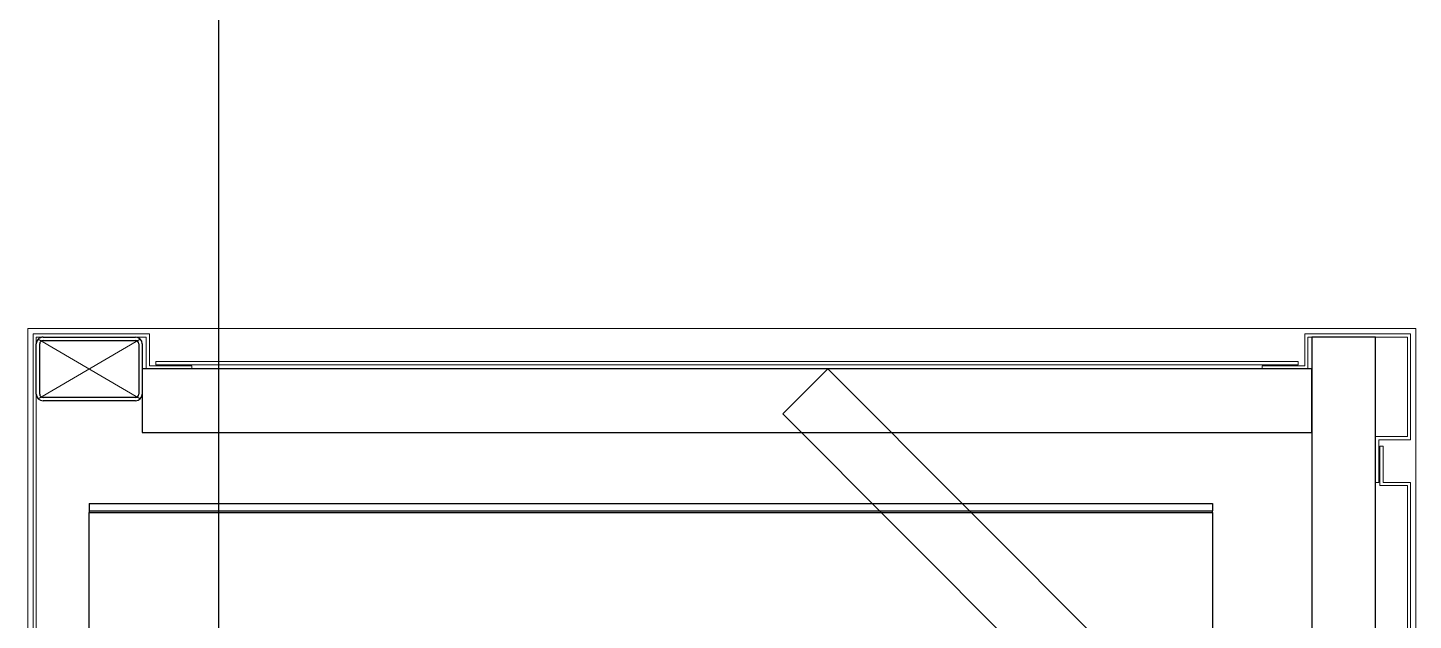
# Model space of a CAD drawing. Header units: millimetres. Extents: x 4754612 to 5801174, y 2368242 to 2777223.
# Drawn here: x 5551649 to 5552302, y 2415433 to 2415712 of the extents above; entities that cross this region are included whole.
import ezdxf

# ---------------------------------------------------------------- set-up
doc = ezdxf.new("R2010")
doc.units = ezdxf.units.MM
doc.header["$LTSCALE"] = 1000
doc.linetypes.add('CEN', pattern=[6.2, 6, -0.1, 0, -0.1])
for name, color, linetype in [('253', 253, 'Continuous'), ('A-중심선', 10, 'CEN'), ('DOOR', 4, 'Continuous'), ('HAT', 252, 'Continuous')]:
    doc.layers.add(name, color=color, linetype=linetype)

# ---------------------------------------------------------------- blocks, each defined once
blk = doc.blocks.new('방화셔터 기본')
at = {"layer": '253'}
for p, q in [((5541887.61, 8102281.55), (5541887.61, 8102305.15)), ((5541889.21, 8102281.55), (5541889.21, 8102305.15)), ((5541890.81, 8102308.35), (5541934.41, 8102308.35)), ((5541890.81, 8102306.75), (5541934.41, 8102306.75)), ((5541936.01, 8102305.15), (5541936.01, 8102281.55)), ((5541937.61, 8102305.15), (5541937.61, 8102281.55)), ((5542519.51, 8102308.35), (5542489.51, 8102308.35)), ((5542489.51, 8102308.35), (5542489.51, 8101761.45)), ((5542519.51, 8101761.45), (5542519.51, 8102308.35)), ((5542489.51, 8102293.35), (5541937.61, 8102293.35)), ((5541937.61, 8102293.35), (5541937.61, 8102263.35)), ((5542239.84, 8102272.14), (5542261.06, 8102293.35)), ((5542261.06, 8102293.35), (5542519.51, 8102034.9)), ((5542489.51, 8102263.35), (5542489.51, 8102293.35)), ((5541934.41, 8102279.95), (5541890.81, 8102279.95)), ((5541934.41, 8102278.35), (5541890.81, 8102278.35)), ((5542498.29, 8102013.69), (5542239.84, 8102272.14)), ((5541937.61, 8102263.35), (5542489.51, 8102263.35))]:
    blk.add_line(p, q, dxfattribs=at)
at = {"layer": '253', "lineweight": 18}
for p, q in [((5541936.67, 8102279.29), (5541888.54, 8102307.41)), ((5541936.67, 8102307.41), (5541888.54, 8102279.29))]:
    blk.add_line(p, q, dxfattribs=at)
at = {"layer": '253', "linetype": 'Continuous'}
for p, q in [((5541912.61, 8102229.9), (5542442.61, 8102229.9)), ((5541912.61, 8102226.4), (5542442.61, 8102226.4)), ((5541912.61, 8102225.66), (5542442.61, 8102225.66)), ((5542442.61, 8102229.9), (5542442.61, 8102226.4)), ((5542442.61, 8102225.66), (5542442.61, 8102226.4)), ((5542442.61, 8102225.66), (5542442.61, 8101914.14))]:
    blk.add_line(p, q, dxfattribs=at)
at = {"layer": '253', "color": 7, "linetype": 'Continuous'}
for p, q in [((5541912.61, 8102229.9), (5541912.61, 8102226.4)), ((5541912.61, 8102226.4), (5541912.61, 8102225.66)), ((5541912.61, 8101914.14), (5541912.61, 8102225.66))]:
    blk.add_line(p, q, dxfattribs=at)
at = {"layer": '253', "lineweight": 18}
for points in [[(5542538.56, 8101757.4), (5542538.56, 8102312.4), (5541883.56, 8102312.4), (5541883.56, 8101757.4)], [(5542466.06, 8102294.9), (5542486.06, 8102294.9), (5542486.06, 8102309.9), (5542536.06, 8102309.9), (5542536.06, 8102259.9), (5542521.06, 8102259.9), (5542521.06, 8102239.9), (5542519.51, 8102239.9), (5542519.51, 8102261.45), (5542534.51, 8102261.45), (5542534.51, 8102308.35), (5542487.61, 8102308.35), (5542487.61, 8102293.35), (5542466.06, 8102293.35)], [(5542483.06, 8102296.9), (5542483.06, 8102295.35), (5541944.06, 8102295.35), (5541944.06, 8102296.9)], [(5542523.06, 8102256.9), (5542523.06, 8102239.9), (5542536.06, 8102239.9), (5542536.06, 8101829.9), (5542523.06, 8101829.9), (5542523.06, 8101812.9), (5542521.51, 8101812.9), (5542521.51, 8101831.45), (5542534.51, 8101831.45), (5542534.51, 8102238.35), (5542521.51, 8102238.35), (5542521.51, 8102256.9)]]:
    blk.add_lwpolyline(points, close=True, dxfattribs=at)
at = {"layer": '253', "color": 252, "lineweight": 18}
blk.add_lwpolyline([(5541888.06, 8101813.35), (5541934.51, 8101813.35), (5541934.51, 8101761.45), (5541887.61, 8101761.45), (5541887.61, 8102308.35), (5541939.51, 8102308.35), (5541939.51, 8102293.35), (5541961.06, 8102293.35), (5541961.06, 8102294.9), (5541941.06, 8102294.9), (5541941.06, 8102309.9), (5541886.06, 8102309.9), (5541886.06, 8101759.9), (5541936.06, 8101759.9), (5541936.06, 8101814.9), (5541888.06, 8101814.9)], close=True, dxfattribs=at)
at = {"layer": '253'}
for centre, radius, start, end in [((5541890.81, 8102305.15), 3.2, 90, 180), ((5541890.81, 8102305.15), 1.6, 90, 180), ((5541934.41, 8102305.15), 3.2, 0, 90), ((5541934.41, 8102305.15), 1.6, 0, 90), ((5541890.81, 8102281.55), 3.2, 180, 270), ((5541890.81, 8102281.55), 1.6, 180, 270), ((5541934.41, 8102281.55), 3.2, 270, 0), ((5541934.41, 8102281.55), 1.6, 270, 0)]:
    blk.add_arc(centre, radius, start, end, dxfattribs=at)
blk = doc.blocks.new('A$C27682B79')
at = {"layer": 'HAT', "xscale": -1}
blk.add_blockref('방화셔터 기본', (5542000.34, -8097757.4), dxfattribs=at)

msp = doc.modelspace()

# ---------------------------------------------------------------- linework, layer by layer
at = {"layer": 'A-중심선', "ltscale": 5}
msp.add_line((5551738.509, 2478240.763), (5551738.509, 2392942.802), dxfattribs=at)

# ---------------------------------------------------------------- block references
at = {"layer": 'DOOR', "xscale": -1}
msp.add_blockref('A$C27682B79', (5551765.295, 2411015.382), dxfattribs=at)

doc.saveas('drawing.dxf')
